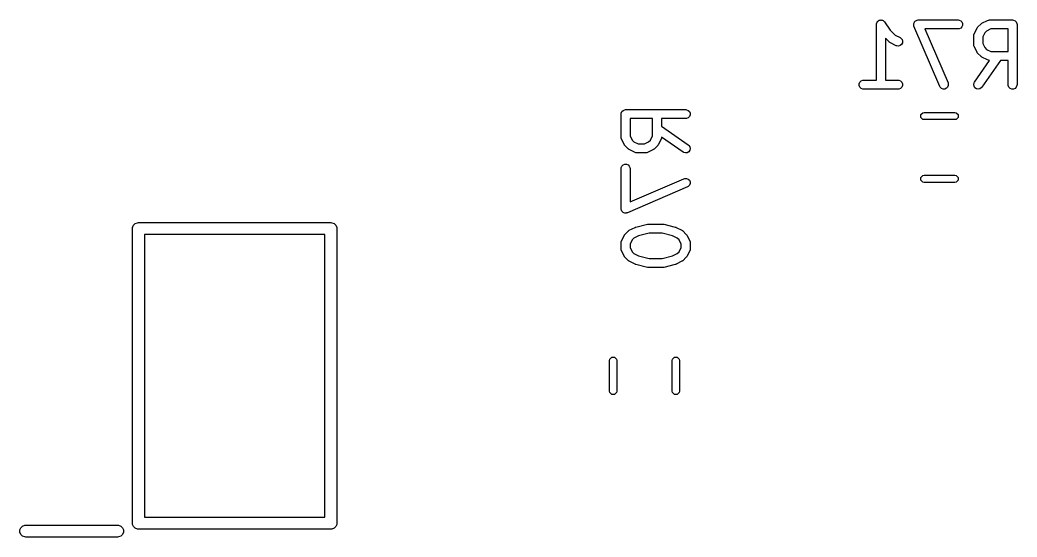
# Model space of a CAD drawing. Header units: inches. Extents: x 1.47 to 5.17, y -6.85 to -1.2.
# Drawn here: x 4.457 to 5.11, y -2.322 to -1.983 of the extents above; entities that cross this region are included whole.
import ezdxf

# ---------------------------------------------------------------- set-up
doc = ezdxf.new("R2010")
doc.units = ezdxf.units.IN
doc.header["$MEASUREMENT"] = 0
doc.layers.add('B.Silkscreen', color=31, linetype='CONTINUOUS', true_color=0xe8b2a7)

msp = doc.modelspace()

# ---------------------------------------------------------------- linework, layer by layer
at = {"layer": 'B.Silkscreen', "linetype": 'CONTINUOUS'}
for p, q in [((5.01767, -1.9864), (5.01773, -1.98583)), ((5.01773, -1.98583), (5.01784, -1.98556)), ((5.01784, -1.98556), (5.0179, -1.98528)), ((5.0179, -1.98528), (5.01806, -1.98504)), ((5.01806, -1.98504), (5.01817, -1.98477)), ((5.01817, -1.98477), (5.01837, -1.98456)), ((5.01837, -1.98456), (5.01854, -1.98432)), ((5.01854, -1.98432), (5.01878, -1.98416)), ((5.01878, -1.98416), (5.01898, -1.98396)), ((5.01898, -1.98396), (5.01925, -1.98384)), ((5.01925, -1.98384), (5.0195, -1.98368)), ((5.0195, -1.98368), (5.01978, -1.98362)), ((5.01978, -1.98362), (5.02005, -1.98351)), ((5.02005, -1.98351), (5.02034, -1.98351)), ((5.02034, -1.98351), (5.02063, -1.98346)), ((5.02063, -1.98346), (5.02091, -1.98351)), ((5.02091, -1.98351), (5.0212, -1.98351)), ((5.0212, -1.98351), (5.02147, -1.98363)), ((5.02147, -1.98363), (5.02176, -1.98368)), ((5.02176, -1.98368), (5.022, -1.98384)), ((5.022, -1.98384), (5.02226, -1.98396)), ((5.02226, -1.98396), (5.02247, -1.98416)), ((5.02247, -1.98416), (5.02271, -1.98432)), ((5.02271, -1.98432), (5.02308, -1.98477)), ((5.02308, -1.98477), (5.02308, -1.98477)), ((5.02308, -1.98477), (5.02308, -1.98477)), ((5.02308, -1.98477), (5.02308, -1.98477)), ((5.02308, -1.98477), (5.02667, -1.99015)), ((5.04209, -1.98587), (5.0421, -1.98585)), ((5.0421, -1.98583), (5.04231, -1.98532)), ((5.0421, -1.98585), (5.0421, -1.98583)), ((5.04231, -1.98532), (5.04252, -1.9848)), ((5.04252, -1.9848), (5.04253, -1.98479)), ((5.04253, -1.98479), (5.04254, -1.98477)), ((5.04254, -1.98477), (5.04293, -1.98438)), ((5.04293, -1.98438), (5.04332, -1.98398)), ((5.04332, -1.98398), (5.04334, -1.98397)), ((5.04334, -1.98397), (5.04335, -1.98396)), ((5.04335, -1.98396), (5.04387, -1.98374)), ((5.04387, -1.98374), (5.04438, -1.98352)), ((5.04438, -1.98352), (5.0444, -1.98352)), ((5.0444, -1.98352), (5.04442, -1.98351)), ((5.04442, -1.98351), (5.04499, -1.98346)), ((5.04499, -1.98346), (5.07124, -1.98346)), ((5.07124, -1.98346), (5.07182, -1.98351)), ((5.07182, -1.98351), (5.07288, -1.98396)), ((5.07288, -1.98396), (5.0737, -1.98477)), ((5.0737, -1.98477), (5.07414, -1.98583)), ((5.07414, -1.98583), (5.07414, -1.98699)), ((5.08639, -1.9859), (5.08647, -1.98583)), ((5.08647, -1.98583), (5.08655, -1.9858)), ((5.08655, -1.9858), (5.08679, -1.98564)), ((5.08679, -1.98564), (5.09054, -1.98377)), ((5.09054, -1.98377), (5.09108, -1.98356)), ((5.09108, -1.98356), (5.09119, -1.98355)), ((5.09119, -1.98355), (5.09129, -1.98351)), ((5.09129, -1.98351), (5.09186, -1.98346)), ((5.09186, -1.98346), (5.10686, -1.98346)), ((5.10686, -1.98346), (5.10744, -1.98351)), ((5.10744, -1.98351), (5.1085, -1.98396)), ((5.1085, -1.98396), (5.10932, -1.98477)), ((5.10932, -1.98477), (5.10976, -1.98583)), ((5.10976, -1.98583), (5.10981, -1.98641)), ((5.01767, -1.98641), (5.01767, -1.9864)), ((5.01767, -2.02283), (5.01767, -1.98641)), ((5.01767, -1.98641), (5.01767, -1.98641)), ((5.01767, -1.98641), (5.01767, -1.98641)), ((5.02667, -1.99015), (5.02987, -1.99336)), ((5.0421, -1.98643), (5.04209, -1.98587)), ((5.0421, -1.98699), (5.0421, -1.98643)), ((5.04211, -1.987), (5.0421, -1.98699)), ((5.04211, -1.98702), (5.04211, -1.987)), ((5.04228, -1.98757), (5.04211, -1.98702)), ((5.05915, -2.02694), (5.04228, -1.98757)), ((5.07124, -1.98936), (5.04947, -1.98936)), ((5.04947, -1.98936), (5.06458, -2.02462)), ((5.07182, -1.98931), (5.07124, -1.98936)), ((5.07288, -1.98887), (5.07182, -1.98931)), ((5.0737, -1.98805), (5.07288, -1.98887)), ((5.07414, -1.98699), (5.0737, -1.98805)), ((5.08172, -1.99259), (5.0836, -1.98884)), ((5.0836, -1.98884), (5.08375, -1.98859)), ((5.08375, -1.98859), (5.08378, -1.98852)), ((5.08378, -1.98852), (5.08385, -1.98844)), ((5.08385, -1.98844), (5.08391, -1.98835)), ((5.08391, -1.98835), (5.08397, -1.9883)), ((5.08397, -1.9883), (5.08415, -1.98807)), ((5.08415, -1.98807), (5.08603, -1.9862)), ((5.08603, -1.9862), (5.08625, -1.98601)), ((5.08625, -1.98601), (5.0863, -1.98595)), ((5.0863, -1.98595), (5.08639, -1.9859)), ((5.08867, -1.99191), (5.08732, -1.99461)), ((5.08986, -1.99071), (5.08867, -1.99191)), ((5.09256, -1.98936), (5.08986, -1.99071)), ((5.10391, -1.98936), (5.09256, -1.98936)), ((5.10391, -2.00408), (5.10391, -1.98936)), ((5.10981, -1.98641), (5.10981, -2.02578)), ((5.02603, -1.99787), (5.02358, -1.99541)), ((5.02358, -1.99541), (5.02358, -2.02283)), ((5.02626, -1.99806), (5.02603, -1.99787)), ((5.02631, -1.99812), (5.02626, -1.99806)), ((5.0264, -1.99817), (5.02631, -1.99812)), ((5.02648, -1.99824), (5.0264, -1.99817)), ((5.02655, -1.99827), (5.02648, -1.99824)), ((5.0268, -1.99843), (5.02655, -1.99827)), ((5.03055, -2.0003), (5.0268, -1.99843)), ((5.02987, -1.99336), (5.03319, -1.99502)), ((5.03319, -1.99502), (5.03368, -1.99533)), ((5.03368, -1.99533), (5.03444, -1.9962)), ((5.03472, -1.99844), (5.0342, -1.99947)), ((5.03444, -1.9962), (5.0348, -1.99729)), ((5.0348, -1.99729), (5.03472, -1.99844)), ((5.08141, -1.99391), (5.08147, -1.99333)), ((5.08141, -1.99953), (5.08141, -1.99391)), ((5.08147, -1.99333), (5.08151, -1.99324)), ((5.08151, -1.99324), (5.08152, -1.99313)), ((5.08152, -1.99313), (5.08172, -1.99259)), ((5.08732, -1.99461), (5.08732, -1.99884)), ((5.08732, -1.99884), (5.08867, -2.00153)), ((5.03109, -2.00051), (5.03055, -2.0003)), ((5.03224, -2.00059), (5.03109, -2.00051)), ((5.03333, -2.00022), (5.03224, -2.00059)), ((5.0342, -1.99947), (5.03333, -2.00022)), ((5.08147, -2.00011), (5.08141, -1.99953)), ((5.08151, -2.00021), (5.08147, -2.00011)), ((5.08152, -2.00031), (5.08151, -2.00021)), ((5.08172, -2.00085), (5.08152, -2.00031)), ((5.0836, -2.0046), (5.08172, -2.00085)), ((5.08375, -2.00485), (5.0836, -2.0046)), ((5.08378, -2.00492), (5.08375, -2.00485)), ((5.08385, -2.005), (5.08378, -2.00492)), ((5.08391, -2.00509), (5.08385, -2.005)), ((5.08397, -2.00514), (5.08391, -2.00509)), ((5.08415, -2.00537), (5.08397, -2.00514)), ((5.08603, -2.00725), (5.08415, -2.00537)), ((5.08867, -2.00153), (5.08986, -2.00273)), ((5.08986, -2.00273), (5.09256, -2.00408)), ((5.09256, -2.00408), (5.10391, -2.00408)), ((5.08195, -2.02409), (5.09182, -2.00998)), ((5.08625, -2.00743), (5.08603, -2.00725)), ((5.0863, -2.00749), (5.08625, -2.00743)), ((5.08639, -2.00755), (5.0863, -2.00749)), ((5.08647, -2.00761), (5.08639, -2.00755)), ((5.08655, -2.00764), (5.08647, -2.00761)), ((5.08679, -2.0078), (5.08655, -2.00764)), ((5.09903, -2.00999), (5.08678, -2.02747)), ((5.09054, -2.00967), (5.08679, -2.0078)), ((5.09108, -2.00988), (5.09054, -2.00967)), ((5.09119, -2.00989), (5.09108, -2.00988)), ((5.09129, -2.00993), (5.09119, -2.00989)), ((5.09182, -2.00998), (5.09129, -2.00993)), ((5.10391, -2.00999), (5.09903, -2.00999)), ((5.10391, -2.02578), (5.10391, -2.00999)), ((5.00648, -2.0252), (5.00692, -2.02414)), ((5.00692, -2.02414), (5.00773, -2.02333)), ((5.00773, -2.02333), (5.0088, -2.02288)), ((5.0088, -2.02288), (5.00937, -2.02283)), ((5.00937, -2.02283), (5.01767, -2.02283)), ((5.02358, -2.02283), (5.03187, -2.02283)), ((5.03187, -2.02283), (5.03245, -2.02288)), ((5.03245, -2.02288), (5.03351, -2.02333)), ((5.03351, -2.02333), (5.03433, -2.02414)), ((5.03433, -2.02414), (5.03477, -2.0252)), ((5.06458, -2.02462), (5.06476, -2.02517)), ((5.08141, -2.02572), (5.08166, -2.02459)), ((5.08166, -2.02459), (5.08195, -2.02409)), ((5.00648, -2.02636), (5.00648, -2.0252)), ((5.00692, -2.02742), (5.00648, -2.02636)), ((5.00773, -2.02824), (5.00692, -2.02742)), ((5.0088, -2.02868), (5.00773, -2.02824)), ((5.00937, -2.02873), (5.0088, -2.02868)), ((5.03187, -2.02873), (5.00937, -2.02873)), ((5.03245, -2.02868), (5.03187, -2.02873)), ((5.03351, -2.02824), (5.03245, -2.02868)), ((5.03433, -2.02742), (5.03351, -2.02824)), ((5.03477, -2.02636), (5.03433, -2.02742)), ((5.03477, -2.0252), (5.03477, -2.02636)), ((5.05943, -2.02745), (5.05915, -2.02694)), ((5.06026, -2.02826), (5.05943, -2.02745)), ((5.06133, -2.02868), (5.06026, -2.02826)), ((5.06248, -2.02867), (5.06133, -2.02868)), ((5.06354, -2.02822), (5.06248, -2.02867)), ((5.06434, -2.02739), (5.06354, -2.02822)), ((5.06477, -2.02632), (5.06434, -2.02739)), ((5.06476, -2.02517), (5.06477, -2.02632)), ((5.08161, -2.02685), (5.08141, -2.02572)), ((5.08223, -2.02782), (5.08161, -2.02685)), ((5.08318, -2.02848), (5.08223, -2.02782)), ((5.0843, -2.02873), (5.08318, -2.02848)), ((5.08543, -2.02853), (5.0843, -2.02873)), ((5.08641, -2.02791), (5.08543, -2.02853)), ((5.08678, -2.02747), (5.08641, -2.02791)), ((5.10397, -2.02636), (5.10391, -2.02578)), ((5.10441, -2.02742), (5.10397, -2.02636)), ((5.10522, -2.02824), (5.10441, -2.02742)), ((5.10629, -2.02868), (5.10522, -2.02824)), ((5.10744, -2.02868), (5.10629, -2.02868)), ((5.1085, -2.02824), (5.10744, -2.02868)), ((5.10932, -2.02742), (5.1085, -2.02824)), ((5.10976, -2.02636), (5.10932, -2.02742)), ((5.10981, -2.02578), (5.10976, -2.02636)), ((4.85039, -2.04511), (4.85044, -2.04453)), ((4.85044, -2.04453), (4.85088, -2.04347)), ((4.85088, -2.04347), (4.8517, -2.04265)), ((4.8517, -2.04265), (4.85276, -2.04221)), ((4.85276, -2.04221), (4.85334, -2.04215)), ((4.85334, -2.04215), (4.89271, -2.04215)), ((4.89271, -2.04215), (4.89329, -2.04221)), ((4.89329, -2.04221), (4.89435, -2.04265)), ((4.89435, -2.04265), (4.89516, -2.04347)), ((4.89516, -2.04347), (4.89561, -2.04453)), ((4.89561, -2.04453), (4.89561, -2.04568)), ((5.04684, -2.04545), (5.04812, -2.04418)), ((5.04812, -2.04418), (5.04903, -2.044)), ((5.04903, -2.044), (5.06908, -2.044)), ((5.06908, -2.044), (5.06999, -2.04418)), ((5.06999, -2.04418), (5.07127, -2.04545)), ((4.85039, -2.0601), (4.85039, -2.04511)), ((4.87101, -2.04806), (4.85629, -2.04806)), ((4.85629, -2.04806), (4.85629, -2.05941)), ((4.87101, -2.05941), (4.87101, -2.04806)), ((4.89271, -2.04806), (4.87691, -2.04806)), ((4.87691, -2.04806), (4.87691, -2.05294)), ((4.89329, -2.048), (4.89271, -2.04806)), ((4.89435, -2.04756), (4.89329, -2.048)), ((4.89516, -2.04675), (4.89435, -2.04756)), ((4.89561, -2.04568), (4.89516, -2.04675)), ((5.04684, -2.04726), (5.04684, -2.04545)), ((5.04812, -2.04854), (5.04684, -2.04726)), ((5.04903, -2.04872), (5.04812, -2.04854)), ((5.06908, -2.04872), (5.04903, -2.04872)), ((5.06999, -2.04854), (5.06908, -2.04872)), ((5.07127, -2.04726), (5.06999, -2.04854)), ((5.07127, -2.04545), (5.07127, -2.04726)), ((4.87691, -2.05294), (4.8944, -2.06519)), ((4.85044, -2.06068), (4.85039, -2.0601)), ((4.85048, -2.06078), (4.85044, -2.06068)), ((4.85049, -2.06088), (4.85048, -2.06078)), ((4.8507, -2.06143), (4.85049, -2.06088)), ((4.85257, -2.06517), (4.8507, -2.06143)), ((4.85629, -2.05941), (4.85764, -2.06211)), ((4.85764, -2.06211), (4.85884, -2.0633)), ((4.85884, -2.0633), (4.86154, -2.06465)), ((4.86577, -2.06465), (4.86846, -2.0633)), ((4.86846, -2.0633), (4.86966, -2.06211)), ((4.86966, -2.06211), (4.87101, -2.05941)), ((4.8766, -2.06143), (4.87473, -2.06517)), ((4.87681, -2.06088), (4.8766, -2.06143)), ((4.87682, -2.06078), (4.87681, -2.06088)), ((4.87686, -2.06068), (4.87682, -2.06078)), ((4.87691, -2.06015), (4.87686, -2.06068)), ((4.89102, -2.07002), (4.87691, -2.06015)), ((4.85273, -2.06542), (4.85257, -2.06517)), ((4.85276, -2.06549), (4.85273, -2.06542)), ((4.85283, -2.06558), (4.85276, -2.06549)), ((4.85288, -2.06566), (4.85283, -2.06558)), ((4.85294, -2.06572), (4.85288, -2.06566)), ((4.85313, -2.06594), (4.85294, -2.06572)), ((4.855, -2.06782), (4.85313, -2.06594)), ((4.85523, -2.068), (4.855, -2.06782)), ((4.85528, -2.06806), (4.85523, -2.068)), ((4.85537, -2.06812), (4.85528, -2.06806)), ((4.85545, -2.06818), (4.85537, -2.06812)), ((4.85552, -2.06821), (4.85545, -2.06818)), ((4.85577, -2.06837), (4.85552, -2.06821)), ((4.85952, -2.07025), (4.85577, -2.06837)), ((4.86006, -2.07045), (4.85952, -2.07025)), ((4.86016, -2.07046), (4.86006, -2.07045)), ((4.86026, -2.0705), (4.86016, -2.07046)), ((4.86084, -2.07056), (4.86026, -2.0705)), ((4.86646, -2.07056), (4.86084, -2.07056)), ((4.86154, -2.06465), (4.86577, -2.06465)), ((4.86704, -2.0705), (4.86646, -2.07056)), ((4.86714, -2.07046), (4.86704, -2.0705)), ((4.86724, -2.07045), (4.86714, -2.07046)), ((4.86778, -2.07025), (4.86724, -2.07045)), ((4.87153, -2.06837), (4.86778, -2.07025)), ((4.87178, -2.06821), (4.87153, -2.06837)), ((4.87185, -2.06818), (4.87178, -2.06821)), ((4.87193, -2.06812), (4.87185, -2.06818)), ((4.87202, -2.06806), (4.87193, -2.06812)), ((4.87207, -2.068), (4.87202, -2.06806)), ((4.8723, -2.06782), (4.87207, -2.068)), ((4.87417, -2.06594), (4.8723, -2.06782)), ((4.87436, -2.06572), (4.87417, -2.06594)), ((4.87442, -2.06566), (4.87436, -2.06572)), ((4.87448, -2.06558), (4.87442, -2.06566)), ((4.87454, -2.06549), (4.87448, -2.06558)), ((4.87457, -2.06542), (4.87454, -2.06549)), ((4.87473, -2.06517), (4.87457, -2.06542)), ((4.89152, -2.07031), (4.89102, -2.07002)), ((4.89265, -2.07056), (4.89152, -2.07031)), ((4.89378, -2.07036), (4.89265, -2.07056)), ((4.89475, -2.06974), (4.89378, -2.07036)), ((4.8944, -2.06519), (4.89484, -2.06556)), ((4.89541, -2.06879), (4.89475, -2.06974)), ((4.89484, -2.06556), (4.89546, -2.06653)), ((4.89566, -2.06767), (4.89541, -2.06879)), ((4.89546, -2.06653), (4.89566, -2.06767)), ((4.85039, -2.08073), (4.85044, -2.08015)), ((4.85039, -2.10697), (4.85039, -2.08073)), ((4.85044, -2.08015), (4.85088, -2.07909)), ((4.85088, -2.07909), (4.8517, -2.07827)), ((4.8517, -2.07827), (4.85276, -2.07783)), ((4.85276, -2.07783), (4.85392, -2.07783)), ((4.85392, -2.07783), (4.85498, -2.07827)), ((4.85498, -2.07827), (4.85579, -2.07909)), ((4.85579, -2.07909), (4.85624, -2.08015)), ((4.85624, -2.08015), (4.85629, -2.08073)), ((4.85629, -2.08073), (4.85629, -2.1025)), ((4.85629, -2.1025), (4.89155, -2.08739)), ((4.89155, -2.08739), (4.8921, -2.08721)), ((4.8921, -2.08721), (4.89325, -2.0872)), ((4.89325, -2.0872), (4.89432, -2.08763)), ((4.89432, -2.08763), (4.89514, -2.08843)), ((4.89514, -2.08843), (4.8956, -2.08949)), ((4.8956, -2.08949), (4.89561, -2.09064)), ((5.04684, -2.0866), (5.04812, -2.08532)), ((5.04684, -2.0884), (5.04684, -2.0866)), ((5.04812, -2.08968), (5.04684, -2.0884)), ((5.04812, -2.08532), (5.04903, -2.08514)), ((5.04903, -2.08986), (5.04812, -2.08968)), ((5.04903, -2.08514), (5.06908, -2.08514)), ((5.06908, -2.08986), (5.04903, -2.08986)), ((5.06908, -2.08514), (5.06999, -2.08532)), ((5.06999, -2.08968), (5.06908, -2.08986)), ((5.06999, -2.08532), (5.07127, -2.0866)), ((5.07127, -2.0884), (5.06999, -2.08968)), ((5.07127, -2.0866), (5.07127, -2.0884)), ((4.89387, -2.09282), (4.8545, -2.10969)), ((4.89438, -2.09254), (4.89387, -2.09282)), ((4.89518, -2.09171), (4.89438, -2.09254)), ((4.89561, -2.09064), (4.89518, -2.09171)), ((4.85044, -2.10755), (4.85039, -2.10697)), ((4.85045, -2.10757), (4.85044, -2.10755)), ((4.85045, -2.10759), (4.85045, -2.10757)), ((4.85067, -2.1081), (4.85045, -2.10759)), ((4.85088, -2.10861), (4.85067, -2.1081)), ((4.8509, -2.10863), (4.85088, -2.10861)), ((4.8509, -2.10864), (4.8509, -2.10863)), ((4.8513, -2.10903), (4.8509, -2.10864)), ((4.8517, -2.10943), (4.8513, -2.10903)), ((4.85172, -2.10944), (4.8517, -2.10943)), ((4.85173, -2.10945), (4.85172, -2.10944)), ((4.85225, -2.10966), (4.85173, -2.10945)), ((4.85276, -2.10987), (4.85225, -2.10966)), ((4.85278, -2.10987), (4.85276, -2.10987)), ((4.8528, -2.10988), (4.85278, -2.10987)), ((4.85336, -2.10987), (4.8528, -2.10988)), ((4.85392, -2.10987), (4.85336, -2.10987)), ((4.85393, -2.10986), (4.85392, -2.10987)), ((4.85395, -2.10986), (4.85393, -2.10986)), ((4.8545, -2.10969), (4.85395, -2.10986)), ((4.53206, -2.11681), (4.53348, -2.11622)), ((4.53348, -2.11622), (4.53425, -2.11614)), ((4.53425, -2.11614), (4.66024, -2.11614)), ((4.66024, -2.11614), (4.661, -2.11622)), ((4.661, -2.11622), (4.66242, -2.11681)), ((4.53031, -2.12008), (4.53039, -2.11931)), ((4.53031, -2.31299), (4.53031, -2.12008)), ((4.53039, -2.11931), (4.53098, -2.11789)), ((4.53098, -2.11789), (4.53206, -2.11681)), ((4.66242, -2.11681), (4.66351, -2.11789)), ((4.66351, -2.11789), (4.6641, -2.11931)), ((4.6641, -2.11931), (4.66417, -2.12008)), ((4.66417, -2.12008), (4.66417, -2.31299)), ((4.85313, -2.12363), (4.855, -2.12176)), ((4.855, -2.12176), (4.85523, -2.12157)), ((4.85523, -2.12157), (4.85528, -2.12151)), ((4.85528, -2.12151), (4.85537, -2.12146)), ((4.85537, -2.12146), (4.85545, -2.12139)), ((4.85545, -2.12139), (4.85552, -2.12136)), ((4.85552, -2.12136), (4.85577, -2.12121)), ((4.85577, -2.12121), (4.85952, -2.11933)), ((4.85952, -2.11933), (4.85956, -2.11932)), ((4.85956, -2.11932), (4.85958, -2.1193)), ((4.85958, -2.1193), (4.85982, -2.11922)), ((4.85982, -2.11922), (4.86006, -2.11912)), ((4.86006, -2.11912), (4.86008, -2.11912)), ((4.86008, -2.11912), (4.86012, -2.11911)), ((4.86012, -2.11911), (4.86762, -2.11723)), ((4.86762, -2.11723), (4.86772, -2.11722)), ((4.86772, -2.11722), (4.86776, -2.1172)), ((4.86776, -2.1172), (4.86798, -2.11718)), ((4.86798, -2.11718), (4.86819, -2.11715)), ((4.86819, -2.11715), (4.86824, -2.11715)), ((4.86824, -2.11715), (4.86834, -2.11714)), ((4.86834, -2.11714), (4.87771, -2.11714)), ((4.87771, -2.11714), (4.87781, -2.11715)), ((4.87781, -2.11715), (4.87785, -2.11715)), ((4.87785, -2.11715), (4.87807, -2.11718)), ((4.87807, -2.11718), (4.87829, -2.1172)), ((4.87829, -2.1172), (4.87833, -2.11722)), ((4.87833, -2.11722), (4.87843, -2.11723)), ((4.87843, -2.11723), (4.88593, -2.11911)), ((4.88593, -2.11911), (4.88597, -2.11912)), ((4.88597, -2.11912), (4.88599, -2.11912)), ((4.88599, -2.11912), (4.88623, -2.11922)), ((4.88623, -2.11922), (4.88647, -2.1193)), ((4.88647, -2.1193), (4.88649, -2.11932)), ((4.88649, -2.11932), (4.88653, -2.11933)), ((4.88653, -2.11933), (4.89028, -2.12121)), ((4.89028, -2.12121), (4.89053, -2.12136)), ((4.89053, -2.12136), (4.8906, -2.12139)), ((4.8906, -2.12139), (4.89068, -2.12146)), ((4.89068, -2.12146), (4.89077, -2.12151)), ((4.89077, -2.12151), (4.89082, -2.12157)), ((4.89082, -2.12157), (4.89105, -2.12176)), ((4.89105, -2.12176), (4.89292, -2.12363)), ((4.53819, -2.12402), (4.53819, -2.30906)), ((4.6563, -2.12402), (4.53819, -2.12402)), ((4.6563, -2.30906), (4.6563, -2.12402)), ((4.85039, -2.12947), (4.85044, -2.1289)), ((4.85039, -2.13322), (4.85039, -2.12947)), ((4.85044, -2.1289), (4.85048, -2.1288)), ((4.85048, -2.1288), (4.85049, -2.12869)), ((4.85049, -2.12869), (4.8507, -2.12815)), ((4.8507, -2.12815), (4.85257, -2.1244)), ((4.85257, -2.1244), (4.85273, -2.12415)), ((4.85273, -2.12415), (4.85276, -2.12408)), ((4.85276, -2.12408), (4.85283, -2.124)), ((4.85283, -2.124), (4.85288, -2.12391)), ((4.85288, -2.12391), (4.85294, -2.12386)), ((4.85294, -2.12386), (4.85313, -2.12363)), ((4.85764, -2.12747), (4.85629, -2.13017)), ((4.85884, -2.12627), (4.85764, -2.12747)), ((4.86187, -2.12476), (4.85884, -2.12627)), ((4.8687, -2.12305), (4.86187, -2.12476)), ((4.87735, -2.12305), (4.8687, -2.12305)), ((4.88418, -2.12476), (4.87735, -2.12305)), ((4.88721, -2.12627), (4.88418, -2.12476)), ((4.88841, -2.12747), (4.88721, -2.12627)), ((4.88976, -2.13017), (4.88841, -2.12747)), ((4.89292, -2.12363), (4.89311, -2.12386)), ((4.89311, -2.12386), (4.89317, -2.12391)), ((4.89317, -2.12391), (4.89322, -2.124)), ((4.89322, -2.124), (4.89329, -2.12408)), ((4.89329, -2.12408), (4.89332, -2.12415)), ((4.89332, -2.12415), (4.89348, -2.1244)), ((4.89348, -2.1244), (4.89535, -2.12815)), ((4.89535, -2.12815), (4.89556, -2.12869)), ((4.89556, -2.12869), (4.89556, -2.1288)), ((4.89556, -2.1288), (4.89561, -2.1289)), ((4.89561, -2.1289), (4.89566, -2.12947)), ((4.89566, -2.12947), (4.89566, -2.13322)), ((4.85044, -2.1338), (4.85039, -2.13322)), ((4.85048, -2.13389), (4.85044, -2.1338)), ((4.85049, -2.134), (4.85048, -2.13389)), ((4.8507, -2.13454), (4.85049, -2.134)), ((4.85257, -2.13829), (4.8507, -2.13454)), ((4.85629, -2.13017), (4.85629, -2.13252)), ((4.85629, -2.13252), (4.85764, -2.13522)), ((4.85764, -2.13522), (4.85884, -2.13642)), ((4.88721, -2.13642), (4.88841, -2.13522)), ((4.88841, -2.13522), (4.88976, -2.13252)), ((4.88976, -2.13252), (4.88976, -2.13017)), ((4.89535, -2.13454), (4.89348, -2.13829)), ((4.89556, -2.134), (4.89535, -2.13454)), ((4.89561, -2.1338), (4.89556, -2.13389)), ((4.89556, -2.13389), (4.89556, -2.134)), ((4.89566, -2.13322), (4.89561, -2.1338)), ((4.85273, -2.13854), (4.85257, -2.13829)), ((4.85276, -2.13861), (4.85273, -2.13854)), ((4.85283, -2.13869), (4.85276, -2.13861)), ((4.85288, -2.13878), (4.85283, -2.13869)), ((4.85294, -2.13883), (4.85288, -2.13878)), ((4.85313, -2.13906), (4.85294, -2.13883)), ((4.855, -2.14093), (4.85313, -2.13906)), ((4.85523, -2.14112), (4.855, -2.14093)), ((4.85528, -2.14118), (4.85523, -2.14112)), ((4.85537, -2.14123), (4.85528, -2.14118)), ((4.85545, -2.1413), (4.85537, -2.14123)), ((4.85552, -2.14133), (4.85545, -2.1413)), ((4.85577, -2.14149), (4.85552, -2.14133)), ((4.85952, -2.14336), (4.85577, -2.14149)), ((4.85884, -2.13642), (4.86187, -2.13793)), ((4.86187, -2.13793), (4.8687, -2.13964)), ((4.8687, -2.13964), (4.87735, -2.13964)), ((4.87735, -2.13964), (4.88418, -2.13793)), ((4.88418, -2.13793), (4.88721, -2.13642)), ((4.89028, -2.14149), (4.88653, -2.14336)), ((4.89053, -2.14133), (4.89028, -2.14149)), ((4.8906, -2.1413), (4.89053, -2.14133)), ((4.89068, -2.14123), (4.8906, -2.1413)), ((4.89077, -2.14118), (4.89068, -2.14123)), ((4.89082, -2.14112), (4.89077, -2.14118)), ((4.89105, -2.14093), (4.89082, -2.14112)), ((4.89292, -2.13906), (4.89105, -2.14093)), ((4.89311, -2.13883), (4.89292, -2.13906)), ((4.89317, -2.13878), (4.89311, -2.13883)), ((4.89322, -2.13869), (4.89317, -2.13878)), ((4.89329, -2.13861), (4.89322, -2.13869)), ((4.89332, -2.13854), (4.89329, -2.13861)), ((4.89348, -2.13829), (4.89332, -2.13854)), ((4.85956, -2.14338), (4.85952, -2.14336)), ((4.85958, -2.14339), (4.85956, -2.14338)), ((4.85982, -2.14348), (4.85958, -2.14339)), ((4.86006, -2.14357), (4.85982, -2.14348)), ((4.86008, -2.14357), (4.86006, -2.14357)), ((4.86012, -2.14358), (4.86008, -2.14357)), ((4.86762, -2.14546), (4.86012, -2.14358)), ((4.86772, -2.14547), (4.86762, -2.14546)), ((4.86776, -2.14549), (4.86772, -2.14547)), ((4.86798, -2.14551), (4.86776, -2.14549)), ((4.86819, -2.14554), (4.86798, -2.14551)), ((4.86824, -2.14554), (4.86819, -2.14554)), ((4.86834, -2.14555), (4.86824, -2.14554)), ((4.87771, -2.14555), (4.86834, -2.14555)), ((4.87781, -2.14554), (4.87771, -2.14555)), ((4.87785, -2.14554), (4.87781, -2.14554)), ((4.87807, -2.14551), (4.87785, -2.14554)), ((4.87829, -2.14549), (4.87807, -2.14551)), ((4.87833, -2.14547), (4.87829, -2.14549)), ((4.87843, -2.14546), (4.87833, -2.14547)), ((4.88593, -2.14358), (4.87843, -2.14546)), ((4.88597, -2.14357), (4.88593, -2.14358)), ((4.88599, -2.14357), (4.88597, -2.14357)), ((4.88623, -2.14348), (4.88599, -2.14357)), ((4.88647, -2.14339), (4.88623, -2.14348)), ((4.88649, -2.14338), (4.88647, -2.14339)), ((4.88653, -2.14336), (4.88649, -2.14338)), ((4.84281, -2.20651), (4.84299, -2.2056)), ((4.84281, -2.22656), (4.84281, -2.20651)), ((4.84299, -2.2056), (4.84427, -2.20432)), ((4.84427, -2.20432), (4.84608, -2.20432)), ((4.84608, -2.20432), (4.84736, -2.2056)), ((4.84736, -2.2056), (4.84754, -2.20651)), ((4.84754, -2.20651), (4.84754, -2.22656)), ((4.88396, -2.20651), (4.88414, -2.2056)), ((4.88396, -2.22656), (4.88396, -2.20651)), ((4.88414, -2.2056), (4.88541, -2.20432)), ((4.88541, -2.20432), (4.88722, -2.20432)), ((4.88722, -2.20432), (4.8885, -2.2056)), ((4.8885, -2.2056), (4.88868, -2.20651)), ((4.88868, -2.20651), (4.88868, -2.22656)), ((4.84299, -2.22747), (4.84281, -2.22656)), ((4.84427, -2.22875), (4.84299, -2.22747)), ((4.84736, -2.22747), (4.84608, -2.22875)), ((4.84754, -2.22656), (4.84736, -2.22747)), ((4.88414, -2.22747), (4.88396, -2.22656)), ((4.88541, -2.22875), (4.88414, -2.22747)), ((4.8885, -2.22747), (4.88722, -2.22875)), ((4.88868, -2.22656), (4.8885, -2.22747)), ((4.84608, -2.22875), (4.84427, -2.22875)), ((4.88722, -2.22875), (4.88541, -2.22875)), ((4.53819, -2.30906), (4.6563, -2.30906)), ((4.45657, -2.31734), (4.45716, -2.31592)), ((4.45657, -2.31888), (4.45657, -2.31734)), ((4.45716, -2.3203), (4.45657, -2.31888)), ((4.45716, -2.31592), (4.45825, -2.31484)), ((4.45825, -2.31484), (4.45967, -2.31425)), ((4.45967, -2.31425), (4.46043, -2.31417)), ((4.46043, -2.31417), (4.52047, -2.31417)), ((4.52047, -2.31417), (4.52124, -2.31425)), ((4.52124, -2.31425), (4.52266, -2.31484)), ((4.52266, -2.31484), (4.52375, -2.31592)), ((4.52375, -2.31592), (4.52433, -2.31734)), ((4.52433, -2.31888), (4.52375, -2.3203)), ((4.52433, -2.31734), (4.52433, -2.31888)), ((4.53039, -2.31376), (4.53031, -2.31299)), ((4.53098, -2.31518), (4.53039, -2.31376)), ((4.53206, -2.31627), (4.53098, -2.31518)), ((4.53348, -2.31685), (4.53206, -2.31627)), ((4.53425, -2.31693), (4.53348, -2.31685)), ((4.66024, -2.31693), (4.53425, -2.31693)), ((4.661, -2.31685), (4.66024, -2.31693)), ((4.66242, -2.31627), (4.661, -2.31685)), ((4.66351, -2.31518), (4.66242, -2.31627)), ((4.6641, -2.31376), (4.66351, -2.31518)), ((4.66417, -2.31299), (4.6641, -2.31376)), ((4.45825, -2.32138), (4.45716, -2.3203)), ((4.45967, -2.32197), (4.45825, -2.32138)), ((4.46043, -2.32205), (4.45967, -2.32197)), ((4.52047, -2.32205), (4.46043, -2.32205)), ((4.52124, -2.32197), (4.52047, -2.32205)), ((4.52266, -2.32138), (4.52124, -2.32197)), ((4.52375, -2.3203), (4.52266, -2.32138))]:
    msp.add_line(p, q, dxfattribs=at)

doc.saveas('drawing.dxf')
